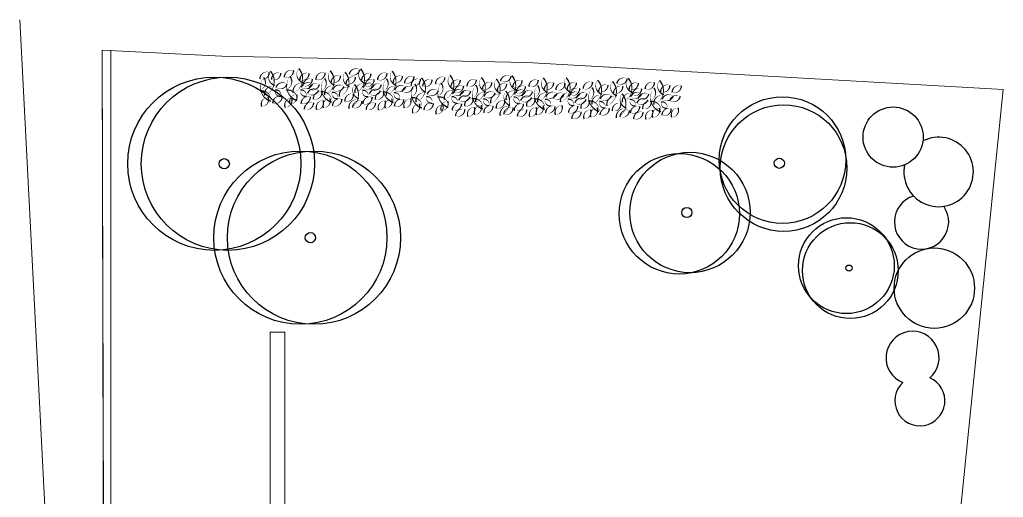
# Model space of a CAD drawing. Header units: metres. Extents: x -45 to 1930, y -347 to 488.
# Drawn here: x 34.14 to 67.65, y 129.23 to 145.5 of the extents above; entities that cross this region are included whole.
import ezdxf

# ---------------------------------------------------------------- set-up
doc = ezdxf.new("R2010")
doc.units = ezdxf.units.M
doc.layers.add('zariz.predmety', color=203, linetype='Continuous')

msp = doc.modelspace()

# ---------------------------------------------------------------- linework, layer by layer
at = {"linetype": 'Continuous', "lineweight": 0}
for p, q in [((34.135302, 145.498639), (35.221573, 124.374756)), ((37.002447, 123.422906), (36.945385, 144.462896)), ((37.245385, 144.462896), (37.24394, 123.423484)), ((42.670093, 127.86103), (42.670093, 134.857021)), ((42.670093, 134.857021), (43.170093, 134.857021)), ((43.170093, 127.86103), (43.170093, 134.857021))]:
    msp.add_line(p, q, dxfattribs=at)
at = {"linetype": 'Continuous', "lineweight": 0, "flags": 128}
msp.add_lwpolyline([(39.709724, 104.738044), (37.477555, 106.333353), (37.035982, 106.60712), (36.945385, 144.462896), (41.020036, 144.260448), (51.420302, 144.043402), (67.649258, 143.123976), (66.052891, 127.447973), (63.765693, 115.190618), (62.169437, 106.182411), (60.727726, 93.898214), (60.619881, 89.793758), (41.092806, 103.749568)], dxfattribs=at)
at = {"layer": 'zariz.predmety', "color": 253, "linetype": 'Continuous', "ltscale": 0.001}
for points in [[(43.466858, 143.769688, 0, 0, 0.520567051), (43.466858, 143.769688, 0, 0.05, 0.520567051), (43.153117, 143.539743, 0, 0.05, 0.520567051), (43.466858, 143.769688, 0.05, 0.05, 0)], [(43.641508, 143.83793, 0, 0, 0.520567051), (43.641508, 143.83793, 0, 0.05, 0.520567051), (43.791339, 143.349567, 0, 0.05, 0.520567051), (43.769658, 143.326466, 0, 0.05, 0.520567051), (43.452564, 143.007094, 0, 0.05, 0.520567051), (43.641508, 143.83793, 0.05, 0.05, 0)], [(44.714732, 143.758402, 0, 0, 0.520567051), (44.714732, 143.758402, 0, 0.05, 0.520567051), (44.864563, 143.27004, 0, 0.05, 0.520567051), (44.842883, 143.246939, 0, 0.05, 0.520567051), (44.525788, 142.927567, 0, 0.05, 0.520567051), (44.714732, 143.758402, 0.05, 0.05, 0)], [(45.366223, 143.641514, 0, 0, 0.520567051), (45.366223, 143.641514, 0, 0.05, 0.520567051), (45.722793, 143.796966, 0, 0.05, 0.520567051), (45.366223, 143.641514, 0.05, 0.05, 0)], [(45.749627, 143.826345, 0, 0, 0.520567051), (45.749627, 143.826345, 0, 0.05, 0.520567051), (45.899458, 143.337983, 0, 0.05, 0.520567051), (45.877778, 143.314881, 0, 0.05, 0.520567051), (45.560684, 142.995509, 0, 0.05, 0.520567051), (45.749627, 143.826345, 0.05, 0.05, 0)], [(42.688086, 142.718496, 0, 0, 0.520567051), (42.688086, 142.718496, 0, 0.05, 0.520567051), (42.318326, 143.070951, 0, 0.05, 0.520567051), (42.325918, 143.10171, 0, 0.05, 0.520567051), (42.446027, 143.535439, 0, 0.05, 0.520567051), (42.688086, 142.718496, 0.05, 0.05, 0)], [(42.636336, 143.707843, 0, 0, 0.520567051), (42.636336, 143.707843, 0, 0.05, 0.520567051), (42.322595, 143.477898, 0, 0.05, 0.520567051), (42.636336, 143.707843, 0.05, 0.05, 0)], [(42.674227, 143.748297, 0, 0, 0.520567051), (42.674227, 143.748297, 0, 0.05, 0.520567051), (42.824058, 143.259935, 0, 0.05, 0.520567051), (42.802378, 143.236833, 0, 0.05, 0.520567051), (42.485283, 142.917461, 0, 0.05, 0.520567051), (42.674227, 143.748297, 0.05, 0.05, 0)], [(43.030551, 143.684716, 0, 0, 0.520567051), (43.030551, 143.684716, 0, 0.05, 0.520567051), (42.71681, 143.454772, 0, 0.05, 0.520567051), (43.030551, 143.684716, 0.05, 0.05, 0)], [(43.586431, 142.74262, 0, 0, 0.520567051), (43.586431, 142.74262, 0, 0.05, 0.520567051), (43.216671, 143.095076, 0, 0.05, 0.520567051), (43.224264, 143.125834, 0, 0.05, 0.520567051), (43.344372, 143.559563, 0, 0.05, 0.520567051), (43.586431, 142.74262, 0.05, 0.05, 0)], [(43.993102, 143.672665, 0, 0, 0.520567051), (43.993102, 143.672665, 0, 0.05, 0.520567051), (43.679362, 143.44272, 0, 0.05, 0.520567051), (43.993102, 143.672665, 0.05, 0.05, 0)], [(44.103775, 143.476192, 0, 0, 0.520567051), (44.103775, 143.476192, 0, 0.05, 0.520567051), (43.790034, 143.246248, 0, 0.05, 0.520567051), (44.103775, 143.476192, 0.05, 0.05, 0)], [(44.540083, 143.690161, 0, 0, 0.520567051), (44.540083, 143.690161, 0, 0.05, 0.520567051), (44.226342, 143.460216, 0, 0.05, 0.520567051), (44.540083, 143.690161, 0.05, 0.05, 0)], [(44.762585, 142.68595, 0, 0, 0.520567051), (44.762585, 142.68595, 0, 0.05, 0.520567051), (44.392825, 143.038405, 0, 0.05, 0.520567051), (44.400418, 143.069163, 0, 0.05, 0.520567051), (44.520527, 143.502892, 0, 0.05, 0.520567051), (44.762585, 142.68595, 0.05, 0.05, 0)], [(45.066327, 143.593138, 0, 0, 0.520567051), (45.066327, 143.593138, 0, 0.05, 0.520567051), (44.752586, 143.363193, 0, 0.05, 0.520567051), (45.066327, 143.593138, 0.05, 0.05, 0)], [(45.220982, 143.709559, 0, 0, 0.520567051), (45.220982, 143.709559, 0, 0.05, 0.520567051), (45.370813, 143.221197, 0, 0.05, 0.520567051), (45.349133, 143.198095, 0, 0.05, 0.520567051), (45.032039, 142.878723, 0, 0.05, 0.520567051), (45.220982, 143.709559, 0.05, 0.05, 0)], [(45.572577, 143.544294, 0, 0, 0.520567051), (45.572577, 143.544294, 0, 0.05, 0.520567051), (45.258836, 143.31435, 0, 0.05, 0.520567051), (45.572577, 143.544294, 0.05, 0.05, 0)], [(46.101222, 143.66108, 0, 0, 0.520567051), (46.101222, 143.66108, 0, 0.05, 0.520567051), (45.787481, 143.431136, 0, 0.05, 0.520567051), (46.101222, 143.66108, 0.05, 0.05, 0)], [(46.211895, 143.464608, 0, 0, 0.520567051), (46.211895, 143.464608, 0, 0.05, 0.520567051), (45.898154, 143.234663, 0, 0.05, 0.520567051), (46.211895, 143.464608, 0.05, 0.05, 0)], [(46.648202, 143.678576, 0, 0, 0.520567051), (46.648202, 143.678576, 0, 0.05, 0.520567051), (46.334461, 143.448632, 0, 0.05, 0.520567051), (46.648202, 143.678576, 0.05, 0.05, 0)], [(46.870705, 142.674365, 0, 0, 0.520567051), (46.870705, 142.674365, 0, 0.05, 0.520567051), (46.500945, 143.02682, 0, 0.05, 0.520567051), (46.508538, 143.057578, 0, 0.05, 0.520567051), (46.628646, 143.491308, 0, 0.05, 0.520567051), (46.870705, 142.674365, 0.05, 0.05, 0)], [(46.822852, 143.746818, 0, 0, 0.520567051), (46.822852, 143.746818, 0, 0.05, 0.520567051), (46.972683, 143.258455, 0, 0.05, 0.520567051), (46.951002, 143.235354, 0, 0.05, 0.520567051), (46.633908, 142.915982, 0, 0.05, 0.520567051), (46.822852, 143.746818, 0.05, 0.05, 0)], [(47.174447, 143.581553, 0, 0, 0.520567051), (47.174447, 143.581553, 0, 0.05, 0.520567051), (46.860706, 143.351609, 0, 0.05, 0.520567051), (47.174447, 143.581553, 0.05, 0.05, 0)], [(47.567032, 143.564608, 0, 0, 0.520567051), (47.567032, 143.564608, 0, 0.05, 0.520567051), (47.253292, 143.334664, 0, 0.05, 0.520567051), (47.567032, 143.564608, 0.05, 0.05, 0)], [(47.788453, 143.477383, 0, 0, 0.520567051), (47.788453, 143.477383, 0, 0.05, 0.520567051), (47.474712, 143.247439, 0, 0.05, 0.520567051), (47.788453, 143.477383, 0.05, 0.05, 0)], [(47.826344, 143.517837, 0, 0, 0.520567051), (47.826344, 143.517837, 0, 0.05, 0.520567051), (47.976175, 143.029475, 0, 0.05, 0.520567051), (47.954495, 143.006374, 0, 0.05, 0.520567051), (47.6374, 142.687002, 0, 0.05, 0.520567051), (47.826344, 143.517837, 0.05, 0.05, 0)], [(48.182668, 143.454257, 0, 0, 0.520567051), (48.182668, 143.454257, 0, 0.05, 0.520567051), (47.868927, 143.224312, 0, 0.05, 0.520567051), (48.182668, 143.454257, 0.05, 0.05, 0)], [(48.618975, 143.539228, 0, 0, 0.520567051), (48.618975, 143.539228, 0, 0.05, 0.520567051), (48.305234, 143.309284, 0, 0.05, 0.520567051), (48.618975, 143.539228, 0.05, 0.05, 0)], [(48.793625, 143.60747, 0, 0, 0.520567051), (48.793625, 143.60747, 0, 0.05, 0.520567051), (48.943456, 143.119108, 0, 0.05, 0.520567051), (48.921775, 143.096006, 0, 0.05, 0.520567051), (48.604681, 142.776634, 0, 0.05, 0.520567051), (48.793625, 143.60747, 0.05, 0.05, 0)], [(49.145219, 143.442205, 0, 0, 0.520567051), (49.145219, 143.442205, 0, 0.05, 0.520567051), (48.831479, 143.212261, 0, 0.05, 0.520567051), (49.145219, 143.442205, 0.05, 0.05, 0)], [(49.6922, 143.459701, 0, 0, 0.520567051), (49.6922, 143.459701, 0, 0.05, 0.520567051), (49.378459, 143.229757, 0, 0.05, 0.520567051), (49.6922, 143.459701, 0.05, 0.05, 0)], [(49.866849, 143.527943, 0, 0, 0.520567051), (49.866849, 143.527943, 0, 0.05, 0.520567051), (50.01668, 143.03958, 0, 0.05, 0.520567051), (49.995, 143.016479, 0, 0.05, 0.520567051), (49.677905, 142.697107, 0, 0.05, 0.520567051), (49.866849, 143.527943, 0.05, 0.05, 0)], [(50.373099, 143.479099, 0, 0, 0.520567051), (50.373099, 143.479099, 0, 0.05, 0.520567051), (50.52293, 142.990737, 0, 0.05, 0.520567051), (50.50125, 142.967636, 0, 0.05, 0.520567051), (50.184156, 142.648264, 0, 0.05, 0.520567051), (50.373099, 143.479099, 0.05, 0.05, 0)], [(50.51834, 143.411054, 0, 0, 0.520567051), (50.51834, 143.411054, 0, 0.05, 0.520567051), (50.87491, 143.566506, 0, 0.05, 0.520567051), (50.51834, 143.411054, 0.05, 0.05, 0)], [(50.901744, 143.595885, 0, 0, 0.520567051), (50.901744, 143.595885, 0, 0.05, 0.520567051), (51.051575, 143.107523, 0, 0.05, 0.520567051), (51.029895, 143.084421, 0, 0.05, 0.520567051), (50.712801, 142.76505, 0, 0.05, 0.520567051), (50.901744, 143.595885, 0.05, 0.05, 0)], [(51.253339, 143.430621, 0, 0, 0.520567051), (51.253339, 143.430621, 0, 0.05, 0.520567051), (50.939598, 143.200676, 0, 0.05, 0.520567051), (51.253339, 143.430621, 0.05, 0.05, 0)], [(51.800319, 143.448117, 0, 0, 0.520567051), (51.800319, 143.448117, 0, 0.05, 0.520567051), (51.486578, 143.218172, 0, 0.05, 0.520567051), (51.800319, 143.448117, 0.05, 0.05, 0)], [(51.974969, 143.516358, 0, 0, 0.520567051), (51.974969, 143.516358, 0, 0.05, 0.520567051), (52.1248, 143.027996, 0, 0.05, 0.520567051), (52.103119, 143.004894, 0, 0.05, 0.520567051), (51.786025, 142.685522, 0, 0.05, 0.520567051), (51.974969, 143.516358, 0.05, 0.05, 0)], [(52.753542, 143.522511, 0, 0, 0.520567051), (52.753542, 143.522511, 0, 0.05, 0.520567051), (52.903373, 143.034148, 0, 0.05, 0.520567051), (52.881692, 143.011047, 0, 0.05, 0.520567051), (52.564598, 142.691675, 0, 0.05, 0.520567051), (52.753542, 143.522511, 0.05, 0.05, 0)], [(53.826766, 143.442984, 0, 0, 0.520567051), (53.826766, 143.442984, 0, 0.05, 0.520567051), (53.976597, 142.954621, 0, 0.05, 0.520567051), (53.954917, 142.93152, 0, 0.05, 0.520567051), (53.637823, 142.612148, 0, 0.05, 0.520567051), (53.826766, 143.442984, 0.05, 0.05, 0)], [(54.478257, 143.326095, 0, 0, 0.520567051), (54.478257, 143.326095, 0, 0.05, 0.520567051), (54.834827, 143.481547, 0, 0.05, 0.520567051), (54.478257, 143.326095, 0.05, 0.05, 0)], [(54.861662, 143.510926, 0, 0, 0.520567051), (54.861662, 143.510926, 0, 0.05, 0.520567051), (55.011493, 143.022564, 0, 0.05, 0.520567051), (54.989812, 142.999462, 0, 0.05, 0.520567051), (54.672718, 142.68009, 0, 0.05, 0.520567051), (54.861662, 143.510926, 0.05, 0.05, 0)], [(55.934886, 143.431399, 0, 0, 0.520567051), (55.934886, 143.431399, 0, 0.05, 0.520567051), (56.084717, 142.943037, 0, 0.05, 0.520567051), (56.063037, 142.919935, 0, 0.05, 0.520567051), (55.745942, 142.600563, 0, 0.05, 0.520567051), (55.934886, 143.431399, 0.05, 0.05, 0)], [(43.039798, 142.884884, 0, 0, 0.520567051), (43.039798, 142.884884, 0, 0.05, 0.520567051), (42.840088, 143.107177, 0, 0.05, 0.520567051), (43.039798, 142.884884, 0.05, 0.05, 0)], [(43.244083, 143.304165, 0, 0, 0.520567051), (43.244083, 143.304165, 0, 0.05, 0.520567051), (42.87111, 143.193715, 0, 0.05, 0.520567051), (43.244083, 143.304165, 0.05, 0.05, 0)], [(43.901207, 142.884718, 0, 0, 0.520567051), (43.901207, 142.884718, 0, 0.05, 0.520567051), (43.701497, 143.107011, 0, 0.05, 0.520567051), (43.901207, 142.884718, 0.05, 0.05, 0)], [(44.105492, 143.303999, 0, 0, 0.520567051), (44.105492, 143.303999, 0, 0.05, 0.520567051), (43.732519, 143.193549, 0, 0.05, 0.520567051), (44.105492, 143.303999, 0.05, 0.05, 0)], [(44.317308, 143.095641, 0, 0, 0.520567051), (44.317308, 143.095641, 0, 0.05, 0.520567051), (43.944335, 142.985191, 0, 0.05, 0.520567051), (44.317308, 143.095641, 0.05, 0.05, 0)], [(43.99025, 143.138595, 0, 0, 0.520567051), (43.99025, 143.138595, 0, 0.05, 0.520567051), (44.346821, 143.294047, 0, 0.05, 0.520567051), (43.99025, 143.138595, 0.05, 0.05, 0)], [(45.178717, 143.224472, 0, 0, 0.520567051), (45.178717, 143.224472, 0, 0.05, 0.520567051), (44.805744, 143.114022, 0, 0.05, 0.520567051), (45.178717, 143.224472, 0.05, 0.05, 0)], [(45.544414, 143.29345, 0, 0, 0.520567051), (45.544414, 143.29345, 0, 0.05, 0.520567051), (45.694245, 142.805088, 0, 0.05, 0.520567051), (45.672565, 142.781986, 0, 0.05, 0.520567051), (45.35547, 142.462615, 0, 0.05, 0.520567051), (45.544414, 143.29345, 0.05, 0.05, 0)], [(46.009326, 142.873133, 0, 0, 0.520567051), (46.009326, 142.873133, 0, 0.05, 0.520567051), (45.809617, 143.095426, 0, 0.05, 0.520567051), (46.009326, 142.873133, 0.05, 0.05, 0)], [(46.213612, 143.292414, 0, 0, 0.520567051), (46.213612, 143.292414, 0, 0.05, 0.520567051), (45.840639, 143.181965, 0, 0.05, 0.520567051), (46.213612, 143.292414, 0.05, 0.05, 0)], [(46.425427, 143.084056, 0, 0, 0.520567051), (46.425427, 143.084056, 0, 0.05, 0.520567051), (46.052455, 142.973607, 0, 0.05, 0.520567051), (46.425427, 143.084056, 0.05, 0.05, 0)], [(46.09837, 143.12701, 0, 0, 0.520567051), (46.09837, 143.12701, 0, 0.05, 0.520567051), (46.45494, 143.282462, 0, 0.05, 0.520567051), (46.09837, 143.12701, 0.05, 0.05, 0)], [(47.286836, 143.212887, 0, 0, 0.520567051), (47.286836, 143.212887, 0, 0.05, 0.520567051), (46.913863, 143.102437, 0, 0.05, 0.520567051), (47.286836, 143.212887, 0.05, 0.05, 0)], [(47.171595, 143.047483, 0, 0, 0.520567051), (47.171595, 143.047483, 0, 0.05, 0.520567051), (47.528165, 143.202935, 0, 0.05, 0.520567051), (47.171595, 143.047483, 0.05, 0.05, 0)], [(47.840203, 142.488037, 0, 0, 0.520567051), (47.840203, 142.488037, 0, 0.05, 0.520567051), (47.470443, 142.840492, 0, 0.05, 0.520567051), (47.478035, 142.87125, 0, 0.05, 0.520567051), (47.598144, 143.304979, 0, 0.05, 0.520567051), (47.840203, 142.488037, 0.05, 0.05, 0)], [(48.3962, 143.073706, 0, 0, 0.520567051), (48.3962, 143.073706, 0, 0.05, 0.520567051), (48.023227, 142.963256, 0, 0.05, 0.520567051), (48.3962, 143.073706, 0.05, 0.05, 0)], [(48.738548, 142.512161, 0, 0, 0.520567051), (48.738548, 142.512161, 0, 0.05, 0.520567051), (48.368788, 142.864616, 0, 0.05, 0.520567051), (48.376381, 142.895374, 0, 0.05, 0.520567051), (48.496489, 143.329104, 0, 0.05, 0.520567051), (48.738548, 142.512161, 0.05, 0.05, 0)], [(49.257609, 143.073539, 0, 0, 0.520567051), (49.257609, 143.073539, 0, 0.05, 0.520567051), (48.884636, 142.96309, 0, 0.05, 0.520567051), (49.257609, 143.073539, 0.05, 0.05, 0)], [(49.255892, 143.245733, 0, 0, 0.520567051), (49.255892, 143.245733, 0, 0.05, 0.520567051), (48.942151, 143.015788, 0, 0.05, 0.520567051), (49.255892, 143.245733, 0.05, 0.05, 0)], [(49.142367, 142.908135, 0, 0, 0.520567051), (49.142367, 142.908135, 0, 0.05, 0.520567051), (49.498938, 143.063587, 0, 0.05, 0.520567051), (49.142367, 142.908135, 0.05, 0.05, 0)], [(49.914702, 142.45549, 0, 0, 0.520567051), (49.914702, 142.45549, 0, 0.05, 0.520567051), (49.544942, 142.807945, 0, 0.05, 0.520567051), (49.552535, 142.838703, 0, 0.05, 0.520567051), (49.672644, 143.272433, 0, 0.05, 0.520567051), (49.914702, 142.45549, 0.05, 0.05, 0)], [(50.218444, 143.362678, 0, 0, 0.520567051), (50.218444, 143.362678, 0, 0.05, 0.520567051), (49.904703, 143.132734, 0, 0.05, 0.520567051), (50.218444, 143.362678, 0.05, 0.05, 0)], [(50.724694, 143.313835, 0, 0, 0.520567051), (50.724694, 143.313835, 0, 0.05, 0.520567051), (50.410953, 143.08389, 0, 0.05, 0.520567051), (50.724694, 143.313835, 0.05, 0.05, 0)], [(51.365729, 143.061955, 0, 0, 0.520567051), (51.365729, 143.061955, 0, 0.05, 0.520567051), (50.992756, 142.951505, 0, 0.05, 0.520567051), (51.365729, 143.061955, 0.05, 0.05, 0)], [(51.364012, 143.234148, 0, 0, 0.520567051), (51.364012, 143.234148, 0, 0.05, 0.520567051), (51.050271, 143.004203, 0, 0.05, 0.520567051), (51.364012, 143.234148, 0.05, 0.05, 0)], [(51.250487, 142.89655, 0, 0, 0.520567051), (51.250487, 142.89655, 0, 0.05, 0.520567051), (51.607057, 143.052002, 0, 0.05, 0.520567051), (51.250487, 142.89655, 0.05, 0.05, 0)], [(52.022822, 142.443905, 0, 0, 0.520567051), (52.022822, 142.443905, 0, 0.05, 0.520567051), (51.653062, 142.79636, 0, 0.05, 0.520567051), (51.660655, 142.827119, 0, 0.05, 0.520567051), (51.780763, 143.260848, 0, 0.05, 0.520567051), (52.022822, 142.443905, 0.05, 0.05, 0)], [(52.326564, 143.351093, 0, 0, 0.520567051), (52.326564, 143.351093, 0, 0.05, 0.520567051), (52.012823, 143.121149, 0, 0.05, 0.520567051), (52.326564, 143.351093, 0.05, 0.05, 0)], [(52.719149, 143.334148, 0, 0, 0.520567051), (52.719149, 143.334148, 0, 0.05, 0.520567051), (52.405409, 143.104204, 0, 0.05, 0.520567051), (52.719149, 143.334148, 0.05, 0.05, 0)], [(53.105137, 143.357246, 0, 0, 0.520567051), (53.105137, 143.357246, 0, 0.05, 0.520567051), (52.791396, 143.127302, 0, 0.05, 0.520567051), (53.105137, 143.357246, 0.05, 0.05, 0)], [(53.215809, 143.160773, 0, 0, 0.520567051), (53.215809, 143.160773, 0, 0.05, 0.520567051), (52.902069, 142.930829, 0, 0.05, 0.520567051), (53.215809, 143.160773, 0.05, 0.05, 0)], [(53.652117, 143.374742, 0, 0, 0.520567051), (53.652117, 143.374742, 0, 0.05, 0.520567051), (53.338376, 143.144798, 0, 0.05, 0.520567051), (53.652117, 143.374742, 0.05, 0.05, 0)], [(53.87462, 142.370531, 0, 0, 0.520567051), (53.87462, 142.370531, 0, 0.05, 0.520567051), (53.504859, 142.722986, 0, 0.05, 0.520567051), (53.512452, 142.753744, 0, 0.05, 0.520567051), (53.632561, 143.187474, 0, 0.05, 0.520567051), (53.87462, 142.370531, 0.05, 0.05, 0)], [(54.178361, 143.277719, 0, 0, 0.520567051), (54.178361, 143.277719, 0, 0.05, 0.520567051), (53.86462, 143.047775, 0, 0.05, 0.520567051), (54.178361, 143.277719, 0.05, 0.05, 0)], [(54.333017, 143.39414, 0, 0, 0.520567051), (54.333017, 143.39414, 0, 0.05, 0.520567051), (54.482848, 142.905778, 0, 0.05, 0.520567051), (54.461167, 142.882676, 0, 0.05, 0.520567051), (54.144073, 142.563304, 0, 0.05, 0.520567051), (54.333017, 143.39414, 0.05, 0.05, 0)], [(54.684611, 143.228876, 0, 0, 0.520567051), (54.684611, 143.228876, 0, 0.05, 0.520567051), (54.37087, 142.998931, 0, 0.05, 0.520567051), (54.684611, 143.228876, 0.05, 0.05, 0)], [(55.213256, 143.345662, 0, 0, 0.520567051), (55.213256, 143.345662, 0, 0.05, 0.520567051), (54.899515, 143.115717, 0, 0.05, 0.520567051), (55.213256, 143.345662, 0.05, 0.05, 0)], [(55.323929, 143.149189, 0, 0, 0.520567051), (55.323929, 143.149189, 0, 0.05, 0.520567051), (55.010188, 142.919244, 0, 0.05, 0.520567051), (55.323929, 143.149189, 0.05, 0.05, 0)], [(55.760236, 143.363157, 0, 0, 0.520567051), (55.760236, 143.363157, 0, 0.05, 0.520567051), (55.446496, 143.133213, 0, 0.05, 0.520567051), (55.760236, 143.363157, 0.05, 0.05, 0)], [(55.982739, 142.358946, 0, 0, 0.520567051), (55.982739, 142.358946, 0, 0.05, 0.520567051), (55.612979, 142.711401, 0, 0.05, 0.520567051), (55.620572, 142.74216, 0, 0.05, 0.520567051), (55.740681, 143.175889, 0, 0.05, 0.520567051), (55.982739, 142.358946, 0.05, 0.05, 0)], [(56.286481, 143.266134, 0, 0, 0.520567051), (56.286481, 143.266134, 0, 0.05, 0.520567051), (55.97274, 143.03619, 0, 0.05, 0.520567051), (56.286481, 143.266134, 0.05, 0.05, 0)], [(56.679067, 143.249189, 0, 0, 0.520567051), (56.679067, 143.249189, 0, 0.05, 0.520567051), (56.365326, 143.019245, 0, 0.05, 0.520567051), (56.679067, 143.249189, 0.05, 0.05, 0)], [(42.599387, 142.863786, 0, 0, 0.520567051), (42.599387, 142.863786, 0, 0.05, 0.520567051), (42.383937, 142.53992, 0, 0.05, 0.520567051), (42.599387, 142.863786, 0.05, 0.05, 0)], [(42.762235, 142.654572, 0, 0, 0.520567051), (42.762235, 142.654572, 0, 0.05, 0.520567051), (43.075976, 142.884517, 0, 0.05, 0.520567051), (42.762235, 142.654572, 0.05, 0.05, 0)], [(43.397991, 142.830345, 0, 0, 0.520567051), (43.397991, 142.830345, 0, 0.05, 0.520567051), (43.182541, 142.506479, 0, 0.05, 0.520567051), (43.397991, 142.830345, 0.05, 0.05, 0)], [(43.566667, 142.953418, 0, 0, 0.520567051), (43.566667, 142.953418, 0, 0.05, 0.520567051), (43.351218, 142.629552, 0, 0.05, 0.520567051), (43.566667, 142.953418, 0.05, 0.05, 0)], [(43.724787, 142.642521, 0, 0, 0.520567051), (43.724787, 142.642521, 0, 0.05, 0.520567051), (44.038528, 142.872465, 0, 0.05, 0.520567051), (43.724787, 142.642521, 0.05, 0.05, 0)], [(44.147099, 142.786537, 0, 0, 0.520567051), (44.147099, 142.786537, 0, 0.05, 0.520567051), (44.4302, 143.053298, 0, 0.05, 0.520567051), (44.147099, 142.786537, 0.05, 0.05, 0)], [(44.471215, 142.750817, 0, 0, 0.520567051), (44.471215, 142.750817, 0, 0.05, 0.520567051), (44.255766, 142.426951, 0, 0.05, 0.520567051), (44.471215, 142.750817, 0.05, 0.05, 0)], [(44.702985, 142.816907, 0, 0, 0.520567051), (44.702985, 142.816907, 0, 0.05, 0.520567051), (44.487535, 142.493041, 0, 0.05, 0.520567051), (44.702985, 142.816907, 0.05, 0.05, 0)], [(44.974431, 142.805191, 0, 0, 0.520567051), (44.974431, 142.805191, 0, 0.05, 0.520567051), (44.774721, 143.027484, 0, 0.05, 0.520567051), (44.974431, 142.805191, 0.05, 0.05, 0)], [(44.798012, 142.562994, 0, 0, 0.520567051), (44.798012, 142.562994, 0, 0.05, 0.520567051), (45.111752, 142.792938, 0, 0.05, 0.520567051), (44.798012, 142.562994, 0.05, 0.05, 0)], [(45.220323, 142.70701, 0, 0, 0.520567051), (45.220323, 142.70701, 0, 0.05, 0.520567051), (45.503424, 142.973771, 0, 0.05, 0.520567051), (45.220323, 142.70701, 0.05, 0.05, 0)], [(45.832907, 142.630936, 0, 0, 0.520567051), (45.832907, 142.630936, 0, 0.05, 0.520567051), (46.146647, 142.860881, 0, 0.05, 0.520567051), (45.832907, 142.630936, 0.05, 0.05, 0)], [(46.255218, 142.774952, 0, 0, 0.520567051), (46.255218, 142.774952, 0, 0.05, 0.520567051), (46.538319, 143.041713, 0, 0.05, 0.520567051), (46.255218, 142.774952, 0.05, 0.05, 0)], [(46.811105, 142.805322, 0, 0, 0.520567051), (46.811105, 142.805322, 0, 0.05, 0.520567051), (46.595655, 142.481456, 0, 0.05, 0.520567051), (46.811105, 142.805322, 0.05, 0.05, 0)], [(47.082551, 142.793606, 0, 0, 0.520567051), (47.082551, 142.793606, 0, 0.05, 0.520567051), (46.882841, 143.015899, 0, 0.05, 0.520567051), (47.082551, 142.793606, 0.05, 0.05, 0)], [(46.906131, 142.551409, 0, 0, 0.520567051), (46.906131, 142.551409, 0, 0.05, 0.520567051), (47.219872, 142.781354, 0, 0.05, 0.520567051), (46.906131, 142.551409, 0.05, 0.05, 0)], [(47.454667, 142.812185, 0, 0, 0.520567051), (47.454667, 142.812185, 0, 0.05, 0.520567051), (47.239218, 142.488319, 0, 0.05, 0.520567051), (47.454667, 142.812185, 0.05, 0.05, 0)], [(48.191915, 142.654424, 0, 0, 0.520567051), (48.191915, 142.654424, 0, 0.05, 0.520567051), (47.992205, 142.876717, 0, 0.05, 0.520567051), (48.191915, 142.654424, 0.05, 0.05, 0)], [(49.053324, 142.654258, 0, 0, 0.520567051), (49.053324, 142.654258, 0, 0.05, 0.520567051), (48.853614, 142.876551, 0, 0.05, 0.520567051), (49.053324, 142.654258, 0.05, 0.05, 0)], [(49.469425, 142.865182, 0, 0, 0.520567051), (49.469425, 142.865182, 0, 0.05, 0.520567051), (49.096452, 142.754732, 0, 0.05, 0.520567051), (49.469425, 142.865182, 0.05, 0.05, 0)], [(49.299216, 142.556077, 0, 0, 0.520567051), (49.299216, 142.556077, 0, 0.05, 0.520567051), (49.582317, 142.822838, 0, 0.05, 0.520567051), (49.299216, 142.556077, 0.05, 0.05, 0)], [(50.126548, 142.574731, 0, 0, 0.520567051), (50.126548, 142.574731, 0, 0.05, 0.520567051), (49.926839, 142.797024, 0, 0.05, 0.520567051), (50.126548, 142.574731, 0.05, 0.05, 0)], [(50.330834, 142.994012, 0, 0, 0.520567051), (50.330834, 142.994012, 0, 0.05, 0.520567051), (49.957861, 142.883562, 0, 0.05, 0.520567051), (50.330834, 142.994012, 0.05, 0.05, 0)], [(50.37244, 142.47655, 0, 0, 0.520567051), (50.37244, 142.47655, 0, 0.05, 0.520567051), (50.655541, 142.743311, 0, 0.05, 0.520567051), (50.37244, 142.47655, 0.05, 0.05, 0)], [(50.696531, 143.062991, 0, 0, 0.520567051), (50.696531, 143.062991, 0, 0.05, 0.520567051), (50.846362, 142.574628, 0, 0.05, 0.520567051), (50.824682, 142.551527, 0, 0.05, 0.520567051), (50.507587, 142.232155, 0, 0.05, 0.520567051), (50.696531, 143.062991, 0.05, 0.05, 0)], [(51.161443, 142.642673, 0, 0, 0.520567051), (51.161443, 142.642673, 0, 0.05, 0.520567051), (50.961734, 142.864966, 0, 0.05, 0.520567051), (51.161443, 142.642673, 0.05, 0.05, 0)], [(51.577544, 142.853597, 0, 0, 0.520567051), (51.577544, 142.853597, 0, 0.05, 0.520567051), (51.204572, 142.743147, 0, 0.05, 0.520567051), (51.577544, 142.853597, 0.05, 0.05, 0)], [(51.407335, 142.544492, 0, 0, 0.520567051), (51.407335, 142.544492, 0, 0.05, 0.520567051), (51.690436, 142.811254, 0, 0.05, 0.520567051), (51.407335, 142.544492, 0.05, 0.05, 0)], [(52.234668, 142.563146, 0, 0, 0.520567051), (52.234668, 142.563146, 0, 0.05, 0.520567051), (52.034958, 142.785439, 0, 0.05, 0.520567051), (52.234668, 142.563146, 0.05, 0.05, 0)], [(52.438953, 142.982427, 0, 0, 0.520567051), (52.438953, 142.982427, 0, 0.05, 0.520567051), (52.065981, 142.871978, 0, 0.05, 0.520567051), (52.438953, 142.982427, 0.05, 0.05, 0)], [(52.323712, 142.817023, 0, 0, 0.520567051), (52.323712, 142.817023, 0, 0.05, 0.520567051), (52.680282, 142.972475, 0, 0.05, 0.520567051), (52.323712, 142.817023, 0.05, 0.05, 0)], [(53.013241, 142.569299, 0, 0, 0.520567051), (53.013241, 142.569299, 0, 0.05, 0.520567051), (52.813531, 142.791592, 0, 0.05, 0.520567051), (53.013241, 142.569299, 0.05, 0.05, 0)], [(53.217526, 142.98858, 0, 0, 0.520567051), (53.217526, 142.98858, 0, 0.05, 0.520567051), (52.844554, 142.87813, 0, 0.05, 0.520567051), (53.217526, 142.98858, 0.05, 0.05, 0)], [(53.429342, 142.780222, 0, 0, 0.520567051), (53.429342, 142.780222, 0, 0.05, 0.520567051), (53.056369, 142.669773, 0, 0.05, 0.520567051), (53.429342, 142.780222, 0.05, 0.05, 0)], [(53.102285, 142.823176, 0, 0, 0.520567051), (53.102285, 142.823176, 0, 0.05, 0.520567051), (53.458855, 142.978628, 0, 0.05, 0.520567051), (53.102285, 142.823176, 0.05, 0.05, 0)], [(54.290751, 142.909053, 0, 0, 0.520567051), (54.290751, 142.909053, 0, 0.05, 0.520567051), (53.917778, 142.798603, 0, 0.05, 0.520567051), (54.290751, 142.909053, 0.05, 0.05, 0)], [(54.656448, 142.978032, 0, 0, 0.520567051), (54.656448, 142.978032, 0, 0.05, 0.520567051), (54.806279, 142.489669, 0, 0.05, 0.520567051), (54.784599, 142.466568, 0, 0.05, 0.520567051), (54.467505, 142.147196, 0, 0.05, 0.520567051), (54.656448, 142.978032, 0.05, 0.05, 0)], [(55.12136, 142.557714, 0, 0, 0.520567051), (55.12136, 142.557714, 0, 0.05, 0.520567051), (54.921651, 142.780007, 0, 0.05, 0.520567051), (55.12136, 142.557714, 0.05, 0.05, 0)], [(55.325646, 142.976996, 0, 0, 0.520567051), (55.325646, 142.976996, 0, 0.05, 0.520567051), (54.952673, 142.866546, 0, 0.05, 0.520567051), (55.325646, 142.976996, 0.05, 0.05, 0)], [(55.537461, 142.768638, 0, 0, 0.520567051), (55.537461, 142.768638, 0, 0.05, 0.520567051), (55.164489, 142.658188, 0, 0.05, 0.520567051), (55.537461, 142.768638, 0.05, 0.05, 0)], [(55.210404, 142.811591, 0, 0, 0.520567051), (55.210404, 142.811591, 0, 0.05, 0.520567051), (55.566975, 142.967043, 0, 0.05, 0.520567051), (55.210404, 142.811591, 0.05, 0.05, 0)], [(56.39887, 142.897468, 0, 0, 0.520567051), (56.39887, 142.897468, 0, 0.05, 0.520567051), (56.025898, 142.787019, 0, 0.05, 0.520567051), (56.39887, 142.897468, 0.05, 0.05, 0)], [(56.283629, 142.732064, 0, 0, 0.520567051), (56.283629, 142.732064, 0, 0.05, 0.520567051), (56.640199, 142.887516, 0, 0.05, 0.520567051), (56.283629, 142.732064, 0.05, 0.05, 0)], [(43.83546, 142.446048, 0, 0, 0.520567051), (43.83546, 142.446048, 0, 0.05, 0.520567051), (44.149201, 142.675993, 0, 0.05, 0.520567051), (43.83546, 142.446048, 0.05, 0.05, 0)], [(45.793134, 142.73081, 0, 0, 0.520567051), (45.793134, 142.73081, 0, 0.05, 0.520567051), (45.479393, 142.500866, 0, 0.05, 0.520567051), (45.793134, 142.73081, 0.05, 0.05, 0)], [(45.943579, 142.434464, 0, 0, 0.520567051), (45.943579, 142.434464, 0, 0.05, 0.520567051), (46.25732, 142.664408, 0, 0.05, 0.520567051), (45.943579, 142.434464, 0.05, 0.05, 0)], [(46.579335, 142.739233, 0, 0, 0.520567051), (46.579335, 142.739233, 0, 0.05, 0.520567051), (46.363885, 142.415367, 0, 0.05, 0.520567051), (46.579335, 142.739233, 0.05, 0.05, 0)], [(47.751504, 142.633326, 0, 0, 0.520567051), (47.751504, 142.633326, 0, 0.05, 0.520567051), (47.536054, 142.30946, 0, 0.05, 0.520567051), (47.751504, 142.633326, 0.05, 0.05, 0)], [(47.914352, 142.424113, 0, 0, 0.520567051), (47.914352, 142.424113, 0, 0.05, 0.520567051), (48.228093, 142.654057, 0, 0.05, 0.520567051), (47.914352, 142.424113, 0.05, 0.05, 0)], [(48.550108, 142.599885, 0, 0, 0.520567051), (48.550108, 142.599885, 0, 0.05, 0.520567051), (48.334658, 142.276019, 0, 0.05, 0.520567051), (48.550108, 142.599885, 0.05, 0.05, 0)], [(48.718785, 142.722959, 0, 0, 0.520567051), (48.718785, 142.722959, 0, 0.05, 0.520567051), (48.503335, 142.399093, 0, 0.05, 0.520567051), (48.718785, 142.722959, 0.05, 0.05, 0)], [(48.876904, 142.412061, 0, 0, 0.520567051), (48.876904, 142.412061, 0, 0.05, 0.520567051), (49.190645, 142.642006, 0, 0.05, 0.520567051), (48.876904, 142.412061, 0.05, 0.05, 0)], [(48.987577, 142.215589, 0, 0, 0.520567051), (48.987577, 142.215589, 0, 0.05, 0.520567051), (49.301318, 142.445533, 0, 0.05, 0.520567051), (48.987577, 142.215589, 0.05, 0.05, 0)], [(49.623332, 142.520358, 0, 0, 0.520567051), (49.623332, 142.520358, 0, 0.05, 0.520567051), (49.407883, 142.196492, 0, 0.05, 0.520567051), (49.623332, 142.520358, 0.05, 0.05, 0)], [(49.855102, 142.586447, 0, 0, 0.520567051), (49.855102, 142.586447, 0, 0.05, 0.520567051), (49.639652, 142.262581, 0, 0.05, 0.520567051), (49.855102, 142.586447, 0.05, 0.05, 0)], [(49.950129, 142.332534, 0, 0, 0.520567051), (49.950129, 142.332534, 0, 0.05, 0.520567051), (50.263869, 142.562479, 0, 0.05, 0.520567051), (49.950129, 142.332534, 0.05, 0.05, 0)], [(50.945251, 142.50035, 0, 0, 0.520567051), (50.945251, 142.50035, 0, 0.05, 0.520567051), (50.63151, 142.270406, 0, 0.05, 0.520567051), (50.945251, 142.50035, 0.05, 0.05, 0)], [(50.985024, 142.400477, 0, 0, 0.520567051), (50.985024, 142.400477, 0, 0.05, 0.520567051), (51.298765, 142.630421, 0, 0.05, 0.520567051), (50.985024, 142.400477, 0.05, 0.05, 0)], [(51.095696, 142.204004, 0, 0, 0.520567051), (51.095696, 142.204004, 0, 0.05, 0.520567051), (51.409437, 142.433948, 0, 0.05, 0.520567051), (51.095696, 142.204004, 0.05, 0.05, 0)], [(51.731452, 142.508773, 0, 0, 0.520567051), (51.731452, 142.508773, 0, 0.05, 0.520567051), (51.516002, 142.184907, 0, 0.05, 0.520567051), (51.731452, 142.508773, 0.05, 0.05, 0)], [(51.963222, 142.574863, 0, 0, 0.520567051), (51.963222, 142.574863, 0, 0.05, 0.520567051), (51.747772, 142.250997, 0, 0.05, 0.520567051), (51.963222, 142.574863, 0.05, 0.05, 0)], [(52.058248, 142.320949, 0, 0, 0.520567051), (52.058248, 142.320949, 0, 0.05, 0.520567051), (52.371989, 142.550894, 0, 0.05, 0.520567051), (52.058248, 142.320949, 0.05, 0.05, 0)], [(52.606784, 142.581725, 0, 0, 0.520567051), (52.606784, 142.581725, 0, 0.05, 0.520567051), (52.391335, 142.257859, 0, 0.05, 0.520567051), (52.606784, 142.581725, 0.05, 0.05, 0)], [(52.836821, 142.327102, 0, 0, 0.520567051), (52.836821, 142.327102, 0, 0.05, 0.520567051), (53.150562, 142.557047, 0, 0.05, 0.520567051), (52.836821, 142.327102, 0.05, 0.05, 0)], [(53.259133, 142.471118, 0, 0, 0.520567051), (53.259133, 142.471118, 0, 0.05, 0.520567051), (53.542234, 142.737879, 0, 0.05, 0.520567051), (53.259133, 142.471118, 0.05, 0.05, 0)], [(53.583249, 142.435399, 0, 0, 0.520567051), (53.583249, 142.435399, 0, 0.05, 0.520567051), (53.3678, 142.111533, 0, 0.05, 0.520567051), (53.583249, 142.435399, 0.05, 0.05, 0)], [(53.815019, 142.501488, 0, 0, 0.520567051), (53.815019, 142.501488, 0, 0.05, 0.520567051), (53.59957, 142.177622, 0, 0.05, 0.520567051), (53.815019, 142.501488, 0.05, 0.05, 0)], [(54.086465, 142.489772, 0, 0, 0.520567051), (54.086465, 142.489772, 0, 0.05, 0.520567051), (53.886756, 142.712065, 0, 0.05, 0.520567051), (54.086465, 142.489772, 0.05, 0.05, 0)], [(53.910046, 142.247575, 0, 0, 0.520567051), (53.910046, 142.247575, 0, 0.05, 0.520567051), (54.223787, 142.47752, 0, 0.05, 0.520567051), (53.910046, 142.247575, 0.05, 0.05, 0)], [(54.332357, 142.391591, 0, 0, 0.520567051), (54.332357, 142.391591, 0, 0.05, 0.520567051), (54.615458, 142.658352, 0, 0.05, 0.520567051), (54.332357, 142.391591, 0.05, 0.05, 0)], [(54.905168, 142.415391, 0, 0, 0.520567051), (54.905168, 142.415391, 0, 0.05, 0.520567051), (54.591428, 142.185447, 0, 0.05, 0.520567051), (54.905168, 142.415391, 0.05, 0.05, 0)], [(54.944941, 142.315518, 0, 0, 0.520567051), (54.944941, 142.315518, 0, 0.05, 0.520567051), (55.258682, 142.545462, 0, 0.05, 0.520567051), (54.944941, 142.315518, 0.05, 0.05, 0)], [(55.367252, 142.459533, 0, 0, 0.520567051), (55.367252, 142.459533, 0, 0.05, 0.520567051), (55.650353, 142.726295, 0, 0.05, 0.520567051), (55.367252, 142.459533, 0.05, 0.05, 0)], [(55.691369, 142.423814, 0, 0, 0.520567051), (55.691369, 142.423814, 0, 0.05, 0.520567051), (55.47592, 142.099948, 0, 0.05, 0.520567051), (55.691369, 142.423814, 0.05, 0.05, 0)], [(55.923139, 142.489904, 0, 0, 0.520567051), (55.923139, 142.489904, 0, 0.05, 0.520567051), (55.707689, 142.166038, 0, 0.05, 0.520567051), (55.923139, 142.489904, 0.05, 0.05, 0)], [(56.194585, 142.478187, 0, 0, 0.520567051), (56.194585, 142.478187, 0, 0.05, 0.520567051), (55.994875, 142.70048, 0, 0.05, 0.520567051), (56.194585, 142.478187, 0.05, 0.05, 0)], [(56.018165, 142.23599, 0, 0, 0.520567051), (56.018165, 142.23599, 0, 0.05, 0.520567051), (56.331906, 142.465935, 0, 0.05, 0.520567051), (56.018165, 142.23599, 0.05, 0.05, 0)], [(56.566702, 142.496766, 0, 0, 0.520567051), (56.566702, 142.496766, 0, 0.05, 0.520567051), (56.351252, 142.1729, 0, 0.05, 0.520567051), (56.566702, 142.496766, 0.05, 0.05, 0)], [(52.947494, 142.13063, 0, 0, 0.520567051), (52.947494, 142.13063, 0, 0.05, 0.520567051), (53.261235, 142.360574, 0, 0.05, 0.520567051), (52.947494, 142.13063, 0.05, 0.05, 0)], [(55.055614, 142.119045, 0, 0, 0.520567051), (55.055614, 142.119045, 0, 0.05, 0.520567051), (55.369355, 142.348989, 0, 0.05, 0.520567051), (55.055614, 142.119045, 0.05, 0.05, 0)]]:
    msp.add_lwpolyline(points, format="xyseb", close=True, dxfattribs=at)
for centre, radius in [((40.765467, 140.593037), 2.950006), ((41.228892, 140.593037), 2.950006), ((60.125262, 140.716933), 2.157183), ((60.164083, 140.445232), 2.157183), ((63.894218, 141.500813), 1.02467), ((43.698963, 138.074564), 2.950006), ((41.105578, 140.593037), 0.17334), ((44.162388, 138.074564), 2.950006), ((56.609478, 138.886471), 2.049414), ((56.974008, 138.932019), 2.049414), ((60.017049, 140.608757), 0.17334), ((56.865794, 138.932019), 0.17334), ((62.302488, 137.121502), 1.632161), ((62.436843, 136.953624), 1.632161), ((44.039074, 138.074564), 0.17334), ((65.298676, 136.355872), 1.36865), ((62.392807, 137.037068), 0.105278)]:
    msp.add_circle(centre, radius, dxfattribs=at)
for centre, radius, start, end in [((65.444422, 140.313772), 1.183175, 168.2878046, 116.8273218), ((64.863445, 138.607761), 0.924913, 107.0042853, 35.3834263), ((64.555193, 133.983741), 0.904506, 310.9093952, 248.6021731), ((64.806774, 132.520511), 0.850863, 133.1193373, 66.392231)]:
    msp.add_arc(centre, radius, start, end, dxfattribs=at)

doc.saveas('drawing.dxf')
